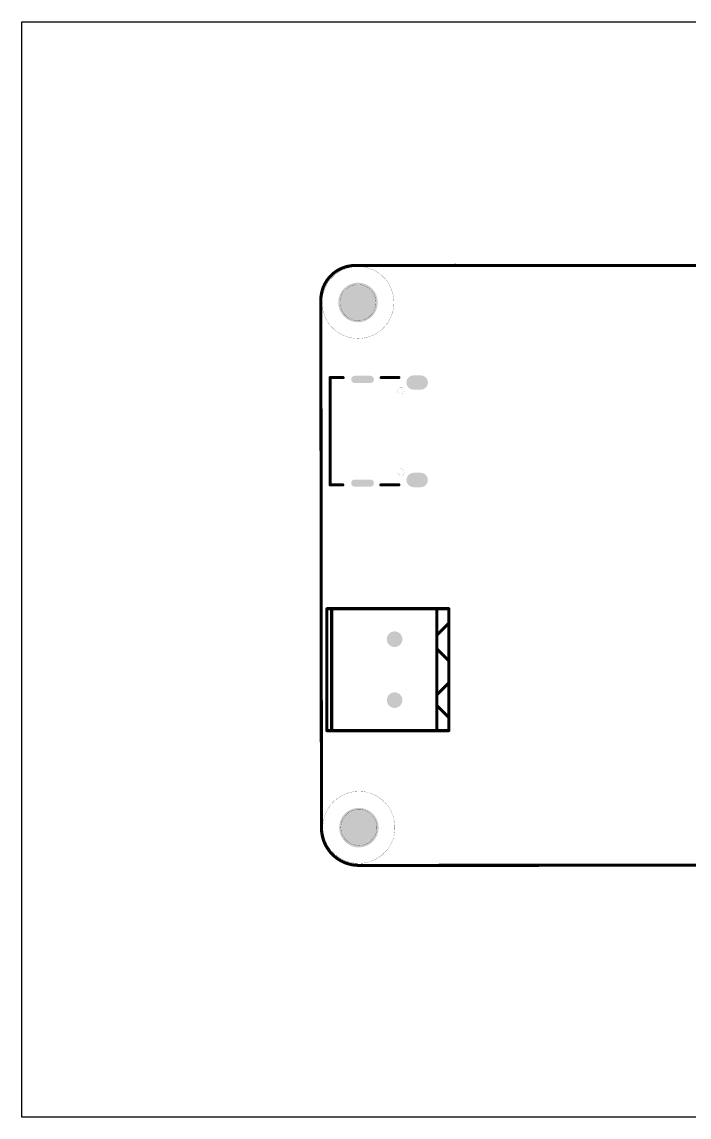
# Model space of a CAD drawing. Header units: inches. Extents: x -321 to 314, y 1 to 115.
# Drawn here: x -321 to -265.4, y 1.2 to 92.5 of the extents above; entities that cross this region are included whole.
import ezdxf

# ---------------------------------------------------------------- set-up
doc = ezdxf.new("R2010")
doc.units = ezdxf.units.IN
for name, color, linetype in [('Mechanical1', 6, 'Continuous'), ('PadHoleLayer', 156, 'Continuous'), ('TopOverlay', 2, 'Continuous')]:
    doc.layers.add(name, color=color, linetype=linetype)

# ---------------------------------------------------------------- blocks, each defined once
blk = doc.blocks.new('WJ500V_5_08_2P_34')
at = {"layer": 'PadHoleLayer'}
h = blk.add_hatch(color=156, dxfattribs=at)
edge = h.paths.add_edge_path()
edge.add_arc((-2.353, -0.625), 0.65, 0, 360)
h = blk.add_hatch(color=156, dxfattribs=at)
edge = h.paths.add_edge_path()
edge.add_arc((2.727, -0.625), 0.65, 0, 360)
at = {"layer": 'TopOverlay'}
for points in [[(-4.893, 5.016, 0.254, 0.254, 0), (-4.893, -5.144, 0.254, 0.254, 0)], [(-4.878, 4.618, 0.254, 0.254, 0), (5.267, 4.618, 0.254, 0.254, 0)], [(-4.867, 5.013, 0.254, 0.254, 0), (5.267, 5.013, 0.254, 0.254, 0)], [(5.267, 5.013, 0.254, 0.254, 0), (5.267, -5.147, 0.254, 0.254, 0)], [(-4.849, -4.156, 0.254, 0.254, 0), (5.267, -4.156, 0.254, 0.254, 0)], [(-2.823, -4.165, 0.254, 0.254, 0), (-3.783, -5.125, 0.254, 0.254, 0)], [(-1.893, -4.165, 0.254, 0.254, 0), (-0.933, -5.125, 0.254, 0.254, 0)], [(1.897, -4.183, 0.254, 0.254, 0), (0.937, -5.143, 0.254, 0.254, 0)], [(3.087, -4.183, 0.254, 0.254, 0), (4.047, -5.143, 0.254, 0.254, 0)], [(-4.867, -5.147, 0.254, 0.254, 0), (5.267, -5.147, 0.254, 0.254, 0)]]:
    blk.add_lwpolyline(points, format="xyseb", dxfattribs=at)
for points in [[(-4.957, 5.016, 0.127, 0.127, 1), (-4.83, 5.016, 0.127, 0.127, 1)], [(-4.942, 4.618, 0.127, 0.127, 1), (-4.815, 4.618, 0.127, 0.127, 1)], [(-4.93, 5.013, 0.127, 0.127, 1), (-4.803, 5.013, 0.127, 0.127, 1)], [(5.203, 5.013, 0.127, 0.127, 1), (5.33, 5.013, 0.127, 0.127, 1)], [(5.203, 5.013, 0.127, 0.127, 1), (5.33, 5.013, 0.127, 0.127, 1)], [(5.203, 4.618, 0.127, 0.127, 1), (5.33, 4.618, 0.127, 0.127, 1)], [(-4.913, -4.156, 0.127, 0.127, 1), (-4.786, -4.156, 0.127, 0.127, 1)], [(-2.886, -4.165, 0.127, 0.127, 1), (-2.759, -4.165, 0.127, 0.127, 1)], [(-1.957, -4.165, 0.127, 0.127, 1), (-1.83, -4.165, 0.127, 0.127, 1)], [(1.833, -4.183, 0.127, 0.127, 1), (1.96, -4.183, 0.127, 0.127, 1)], [(3.024, -4.183, 0.127, 0.127, 1), (3.151, -4.183, 0.127, 0.127, 1)], [(5.203, -4.156, 0.127, 0.127, 1), (5.33, -4.156, 0.127, 0.127, 1)], [(-4.957, -5.144, 0.127, 0.127, 1), (-4.83, -5.144, 0.127, 0.127, 1)], [(-4.93, -5.147, 0.127, 0.127, 1), (-4.803, -5.147, 0.127, 0.127, 1)], [(-3.847, -5.125, 0.127, 0.127, 1), (-3.72, -5.125, 0.127, 0.127, 1)], [(-0.996, -5.125, 0.127, 0.127, 1), (-0.869, -5.125, 0.127, 0.127, 1)], [(0.873, -5.143, 0.127, 0.127, 1), (1, -5.143, 0.127, 0.127, 1)], [(3.984, -5.143, 0.127, 0.127, 1), (4.111, -5.143, 0.127, 0.127, 1)], [(5.203, -5.147, 0.127, 0.127, 1), (5.33, -5.147, 0.127, 0.127, 1)], [(5.203, -5.147, 0.127, 0.127, 1), (5.33, -5.147, 0.127, 0.127, 1)]]:
    blk.add_lwpolyline(points, format="xyseb", close=True, dxfattribs=at)
blk = doc.blocks.new('TYPE_C_24P_QT_143_36')
at = {"layer": 'PadHoleLayer'}
h = blk.add_hatch(color=156, dxfattribs=at)
edge = h.paths.add_edge_path()
edge.add_arc((-4.056, 3.256), 0.6, 180, 360)
edge.add_line((-3.456, 3.256), (-3.456, 3.856))
edge.add_arc((-4.056, 3.856), 0.6, 0, 180)
edge.add_line((-4.656, 3.856), (-4.656, 3.256))
h = blk.add_hatch(color=156, dxfattribs=at)
edge = h.paths.add_edge_path()
edge.add_arc((4.064, 3.256), 0.6, 180, 360)
edge.add_line((4.664, 3.256), (4.664, 3.856))
edge.add_arc((4.064, 3.856), 0.6, 0, 180)
edge.add_line((3.464, 3.856), (3.464, 3.256))
h = blk.add_hatch(color=156, dxfattribs=at)
edge = h.paths.add_edge_path()
edge.add_arc((-4.316, -1.644), 0.3, 180, 360)
edge.add_line((-4.016, -1.644), (-4.016, -0.344))
edge.add_arc((-4.316, -0.344), 0.3, 0, 180)
edge.add_line((-4.616, -0.344), (-4.616, -1.644))
h = blk.add_hatch(color=156, dxfattribs=at)
edge = h.paths.add_edge_path()
edge.add_arc((4.324, -1.644), 0.3, 180, 360)
edge.add_line((4.624, -1.644), (4.624, -0.344))
edge.add_arc((4.324, -0.344), 0.3, 0, 180)
edge.add_line((4.024, -0.344), (4.024, -1.644))
at = {"layer": 'Mechanical1'}
for points in [[(-3.121, 2.206, 0.00508, 0.00508, 1), (-3.671, 2.206, 0.00508, 0.00508, 1)], [(-3.673, 2.206, 0.00254, 0.00254, 1), (-3.67, 2.206, 0.00254, 0.00254, 1)], [(-3.123, 2.206, 0.00254, 0.00254, 1), (-3.12, 2.206, 0.00254, 0.00254, 1)], [(3.679, 2.206, 0.00508, 0.00508, 1), (3.129, 2.206, 0.00508, 0.00508, 1)], [(3.127, 2.206, 0.00254, 0.00254, 1), (3.13, 2.206, 0.00254, 0.00254, 1)], [(3.677, 2.206, 0.00254, 0.00254, 1), (3.68, 2.206, 0.00254, 0.00254, 1)]]:
    blk.add_lwpolyline(points, format="xyseb", close=True, dxfattribs=at)
at = {"layer": 'TopOverlay'}
for points in [[(-4.47, 0.559, 0.254, 0.254, 0), (-4.47, 2.032, 0.254, 0.254, 0)], [(4.47, 0.533, 0.254, 0.254, 0), (4.47, 2.032, 0.254, 0.254, 0)], [(-4.466, -3.696, 0.254, 0.254, 0), (-4.466, -2.616, 0.254, 0.254, 0)], [(4.474, -3.696, 0.254, 0.254, 0), (4.474, -2.642, 0.254, 0.254, 0)], [(4.474, -3.696, 0.254, 0.254, 0), (-4.466, -3.696, 0.254, 0.254, 0)]]:
    blk.add_lwpolyline(points, format="xyseb", dxfattribs=at)
for points in [[(-4.534, 2.032, 0.127, 0.127, 1), (-4.407, 2.032, 0.127, 0.127, 1)], [(4.407, 2.032, 0.127, 0.127, 1), (4.534, 2.032, 0.127, 0.127, 1)], [(-4.534, 0.559, 0.127, 0.127, 1), (-4.407, 0.559, 0.127, 0.127, 1)], [(4.407, 0.533, 0.127, 0.127, 1), (4.534, 0.533, 0.127, 0.127, 1)], [(-4.53, -2.616, 0.127, 0.127, 1), (-4.403, -2.616, 0.127, 0.127, 1)], [(4.41, -2.642, 0.127, 0.127, 1), (4.537, -2.642, 0.127, 0.127, 1)], [(-4.53, -3.696, 0.127, 0.127, 1), (-4.403, -3.696, 0.127, 0.127, 1)], [(-4.53, -3.696, 0.127, 0.127, 1), (-4.403, -3.696, 0.127, 0.127, 1)], [(4.41, -3.696, 0.127, 0.127, 1), (4.537, -3.696, 0.127, 0.127, 1)], [(4.41, -3.696, 0.127, 0.127, 1), (4.537, -3.696, 0.127, 0.127, 1)]]:
    blk.add_lwpolyline(points, format="xyseb", close=True, dxfattribs=at)

msp = doc.modelspace()

# ---------------------------------------------------------------- hatches: boundary and pattern name
at = {"layer": 'PadHoleLayer'}
h = msp.add_hatch(color=156, dxfattribs=at)
edge = h.paths.add_edge_path()
edge.add_arc((-292.97947, 69.07707), 1.65, 0, 360)
h = msp.add_hatch(color=156, dxfattribs=at)
edge = h.paths.add_edge_path()
edge.add_arc((-292.90447, 25.32707), 1.65, 0, 360)

# ---------------------------------------------------------------- linework, layer by layer
msp.add_lwpolyline([(-173.94771, 1.21286), (-320.98762, 1.21286), (-320.98762, 92.4508), (-173.94771, 92.4508)], close=True)
at = {"layer": 'Mechanical1', "const_width": 0.254}
for points in [[(-296.0746, 69.28926, -0.41421332), (-293.20384, 72.16001)], [(-292.91328, 22.18136, -0.41421332), (-296.02427, 25.29235)]]:
    msp.add_lwpolyline(points, format="xyb", dxfattribs=at)
at = {"layer": 'Mechanical1'}
for points, const_width in [([(-289.97941, 69.07699, 1), (-295.97941, 69.07699, 1)], 0.0127), ([(-293.26734, 72.16001, 1), (-293.14034, 72.16001, 1)], 0.127), ([(-293.26734, 72.16001, 1), (-293.14034, 72.16001, 1)], 0.127), ([(-284.94297, 72.17707, 1), (-284.81597, 72.17707, 1)], 0.127), ([(-284.93296, 72.16707, 1), (-284.80596, 72.16707, 1)], 0.127), ([(-291.48147, 69.06707, 1), (-294.48147, 69.06707, 1)], 0.0127), ([(-296.1381, 69.28926, 1), (-296.0111, 69.28926, 1)], 0.127), ([(-296.1381, 69.28926, 1), (-296.0111, 69.28926, 1)], 0.127), ([(-295.98259, 69.07699, 1), (-295.97624, 69.07699, 1)], 0.00635), ([(-294.48465, 69.06707, 1), (-294.4783, 69.06707, 1)], 0.00635), ([(-291.48465, 69.06707, 1), (-291.4783, 69.06707, 1)], 0.00635), ([(-289.98259, 69.07699, 1), (-289.97624, 69.07699, 1)], 0.00635), ([(-289.90441, 25.35199, 1), (-295.90441, 25.35199, 1)], 0.0127), ([(-291.40647, 25.34207, 1), (-294.40647, 25.34207, 1)], 0.0127), ([(-296.08777, 25.29235, 1), (-295.96077, 25.29235, 1)], 0.127), ([(-296.08777, 25.29235, 1), (-295.96077, 25.29235, 1)], 0.127), ([(-295.90758, 25.35199, 1), (-295.90123, 25.35199, 1)], 0.00635), ([(-294.40964, 25.34207, 1), (-294.40329, 25.34207, 1)], 0.00635), ([(-291.40964, 25.34207, 1), (-291.40329, 25.34207, 1)], 0.00635), ([(-289.90759, 25.35199, 1), (-289.90124, 25.35199, 1)], 0.00635), ([(-292.97678, 22.18136, 1), (-292.84978, 22.18136, 1)], 0.127), ([(-292.97678, 22.18136, 1), (-292.84978, 22.18136, 1)], 0.127)]:
    msp.add_lwpolyline(points, format="xyb", close=True, dxfattribs=dict(at, const_width=const_width))
at = {"layer": 'Mechanical1', "const_width": 0.254}
for points in [[(-293.20384, 72.16001), (-198.81003, 72.16707)], [(-284.87947, 72.17707), (-284.86946, 72.16707)], [(-296.0746, 69.28926), (-296.02427, 25.29235)], [(-292.91328, 22.18136), (-198.78604, 22.22726)]]:
    msp.add_lwpolyline(points, dxfattribs=at)

# ---------------------------------------------------------------- block references
for name, p, rotation in [('TYPE_C_24P_QT_143_36', (-291.60447, 58.35207), 270), ('WJ500V_5_08_2P_34', (-290.55403, 38.3001), 90)]:
    msp.add_blockref(name, p, dxfattribs=dict(rotation=rotation))

doc.saveas('drawing.dxf')
